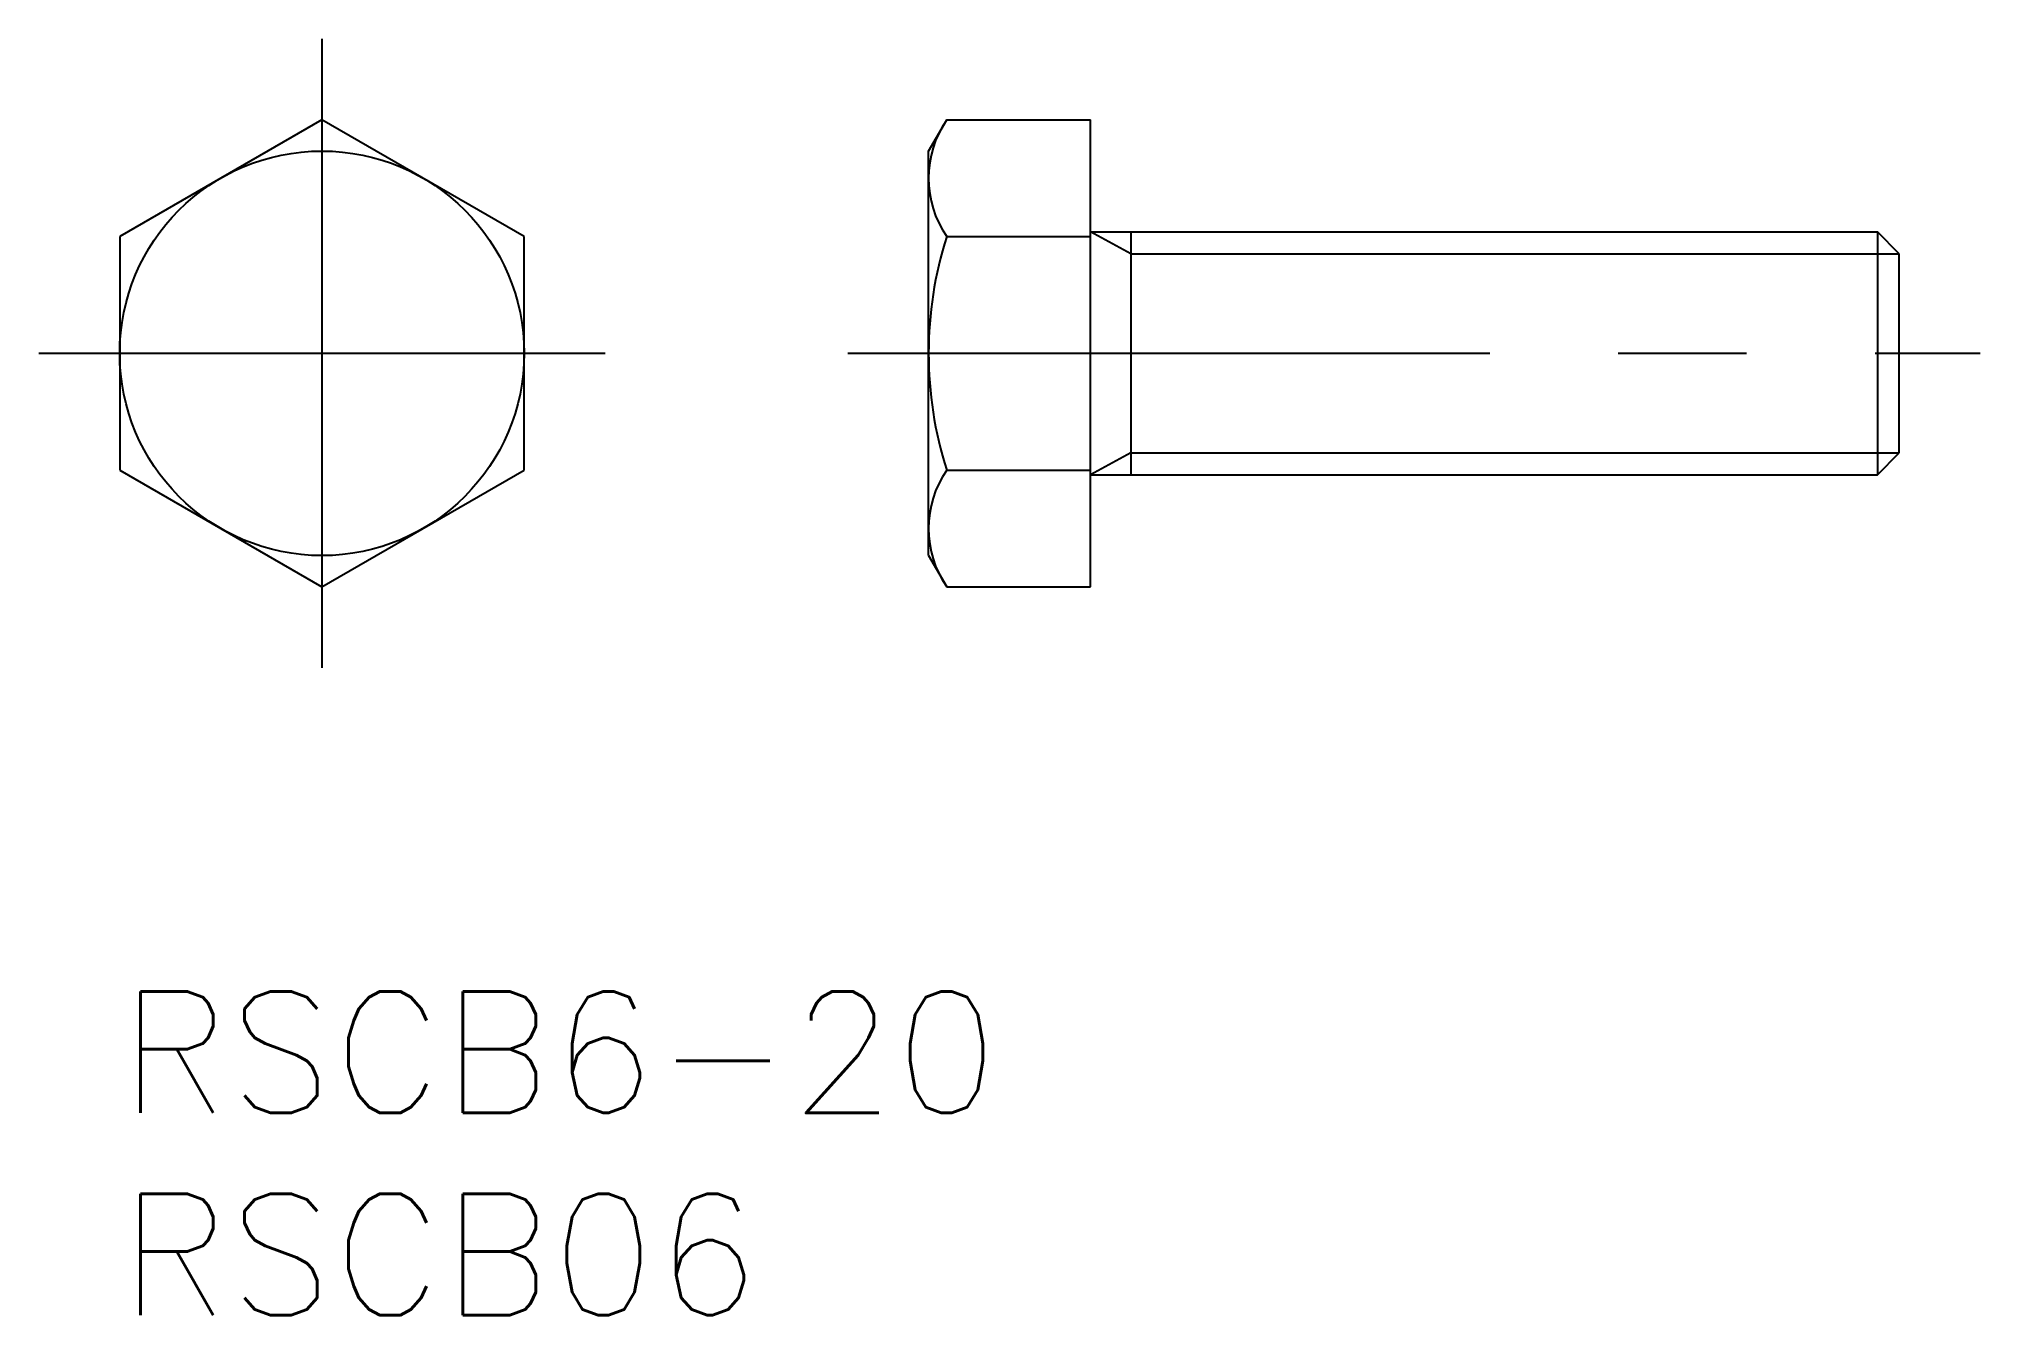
# Model space of a CAD drawing. Extents: x -2 to 46, y -8 to 23.5.
import ezdxf

# ---------------------------------------------------------------- set-up
doc = ezdxf.new("R2010")
doc.units = 0
doc.header["$LTSCALE"] = 0.5
doc.linetypes.add('CENTER', pattern=[50.8, 31.75, -6.35, 6.35, -6.35])
for name, color, linetype in [('MSM_CENTER', 1, 'CENTER'), ('MSM_CONTINUOUS', 7, 'CONTINUOUS'), ('MSM_NARROW', 5, 'CONTINUOUS'), ('MSM_PART_NUMBER', 7, 'CONTINUOUS')]:
    doc.layers.add(name, color=color, linetype=linetype)
doc.styles.get("Standard").update_dxf_attribs({"font": 'txt.shx', "height": 3, "bigfont": 'bigfont.shx'})

# ---------------------------------------------------------------- blocks, each defined once
blk = doc.blocks.new('*U4')
at = {"layer": 'MSM_PART_NUMBER'}
blk.add_text('RSCB6-20', height=3, dxfattribs=at).set_placement((0, -3))
blk = doc.blocks.new('*U5')
at = {"layer": 'MSM_PART_NUMBER'}
blk.add_text('RSCB06', height=3, dxfattribs=at).set_placement((0, -8))

msp = doc.modelspace()

# ---------------------------------------------------------------- linework, layer by layer
at = {"layer": 'MSM_CENTER'}
for p, q in [((5, 23.547), (5, 8)), ((-2, 15.774), (12, 15.774)), ((18, 15.774), (46, 15.774))]:
    msp.add_line(p, q, dxfattribs=at)
at = {"layer": 'MSM_CONTINUOUS'}
for p, q in [((5, 21.547), (0, 18.66)), ((10, 18.66), (5, 21.547)), ((20, 20.774), (20.447, 21.547)), ((20.447, 21.547), (24, 21.547)), ((24, 10), (24, 21.547)), ((20, 10.774), (20, 20.774)), ((24, 18.774), (43.459, 18.774)), ((25, 18.774), (25, 12.774)), ((43.459, 18.774), (43.459, 12.774)), ((44, 18.232), (43.459, 18.774)), ((0, 18.66), (0, 12.887)), ((10, 12.887), (10, 18.66)), ((20.447, 18.66), (24, 18.66)), ((44, 13.315), (44, 18.232)), ((43.459, 12.774), (44, 13.315)), ((0, 12.887), (5, 10)), ((5, 10), (10, 12.887)), ((20.447, 12.887), (24, 12.887)), ((24, 12.774), (43.459, 12.774)), ((20, 10.774), (20.447, 10)), ((20.447, 10), (24, 10))]:
    msp.add_line(p, q, dxfattribs=at)
msp.add_circle((5, 15.774), 5, dxfattribs=at)
for centre, radius, start, end in [((22.555, 20.104), 2.555, 145.6074, 214.3927), ((29.553, 15.774), 9.553, 162.412, 197.588), ((22.555, 11.443), 2.555, 145.6073, 214.3926)]:
    msp.add_arc(centre, radius, start, end, dxfattribs=at)
at = {"layer": 'MSM_NARROW'}
for p, q in [((25, 18.232), (24, 18.774)), ((25, 18.232), (44, 18.232)), ((25, 13.315), (24, 12.774)), ((25, 13.315), (44, 13.315))]:
    msp.add_line(p, q, dxfattribs=at)

# ---------------------------------------------------------------- block references
at = {"layer": 'MSM_CONTINUOUS'}
for name in ['*U4', '*U5']:
    msp.add_blockref(name, (0, 0), dxfattribs=at)

doc.saveas('drawing.dxf')
